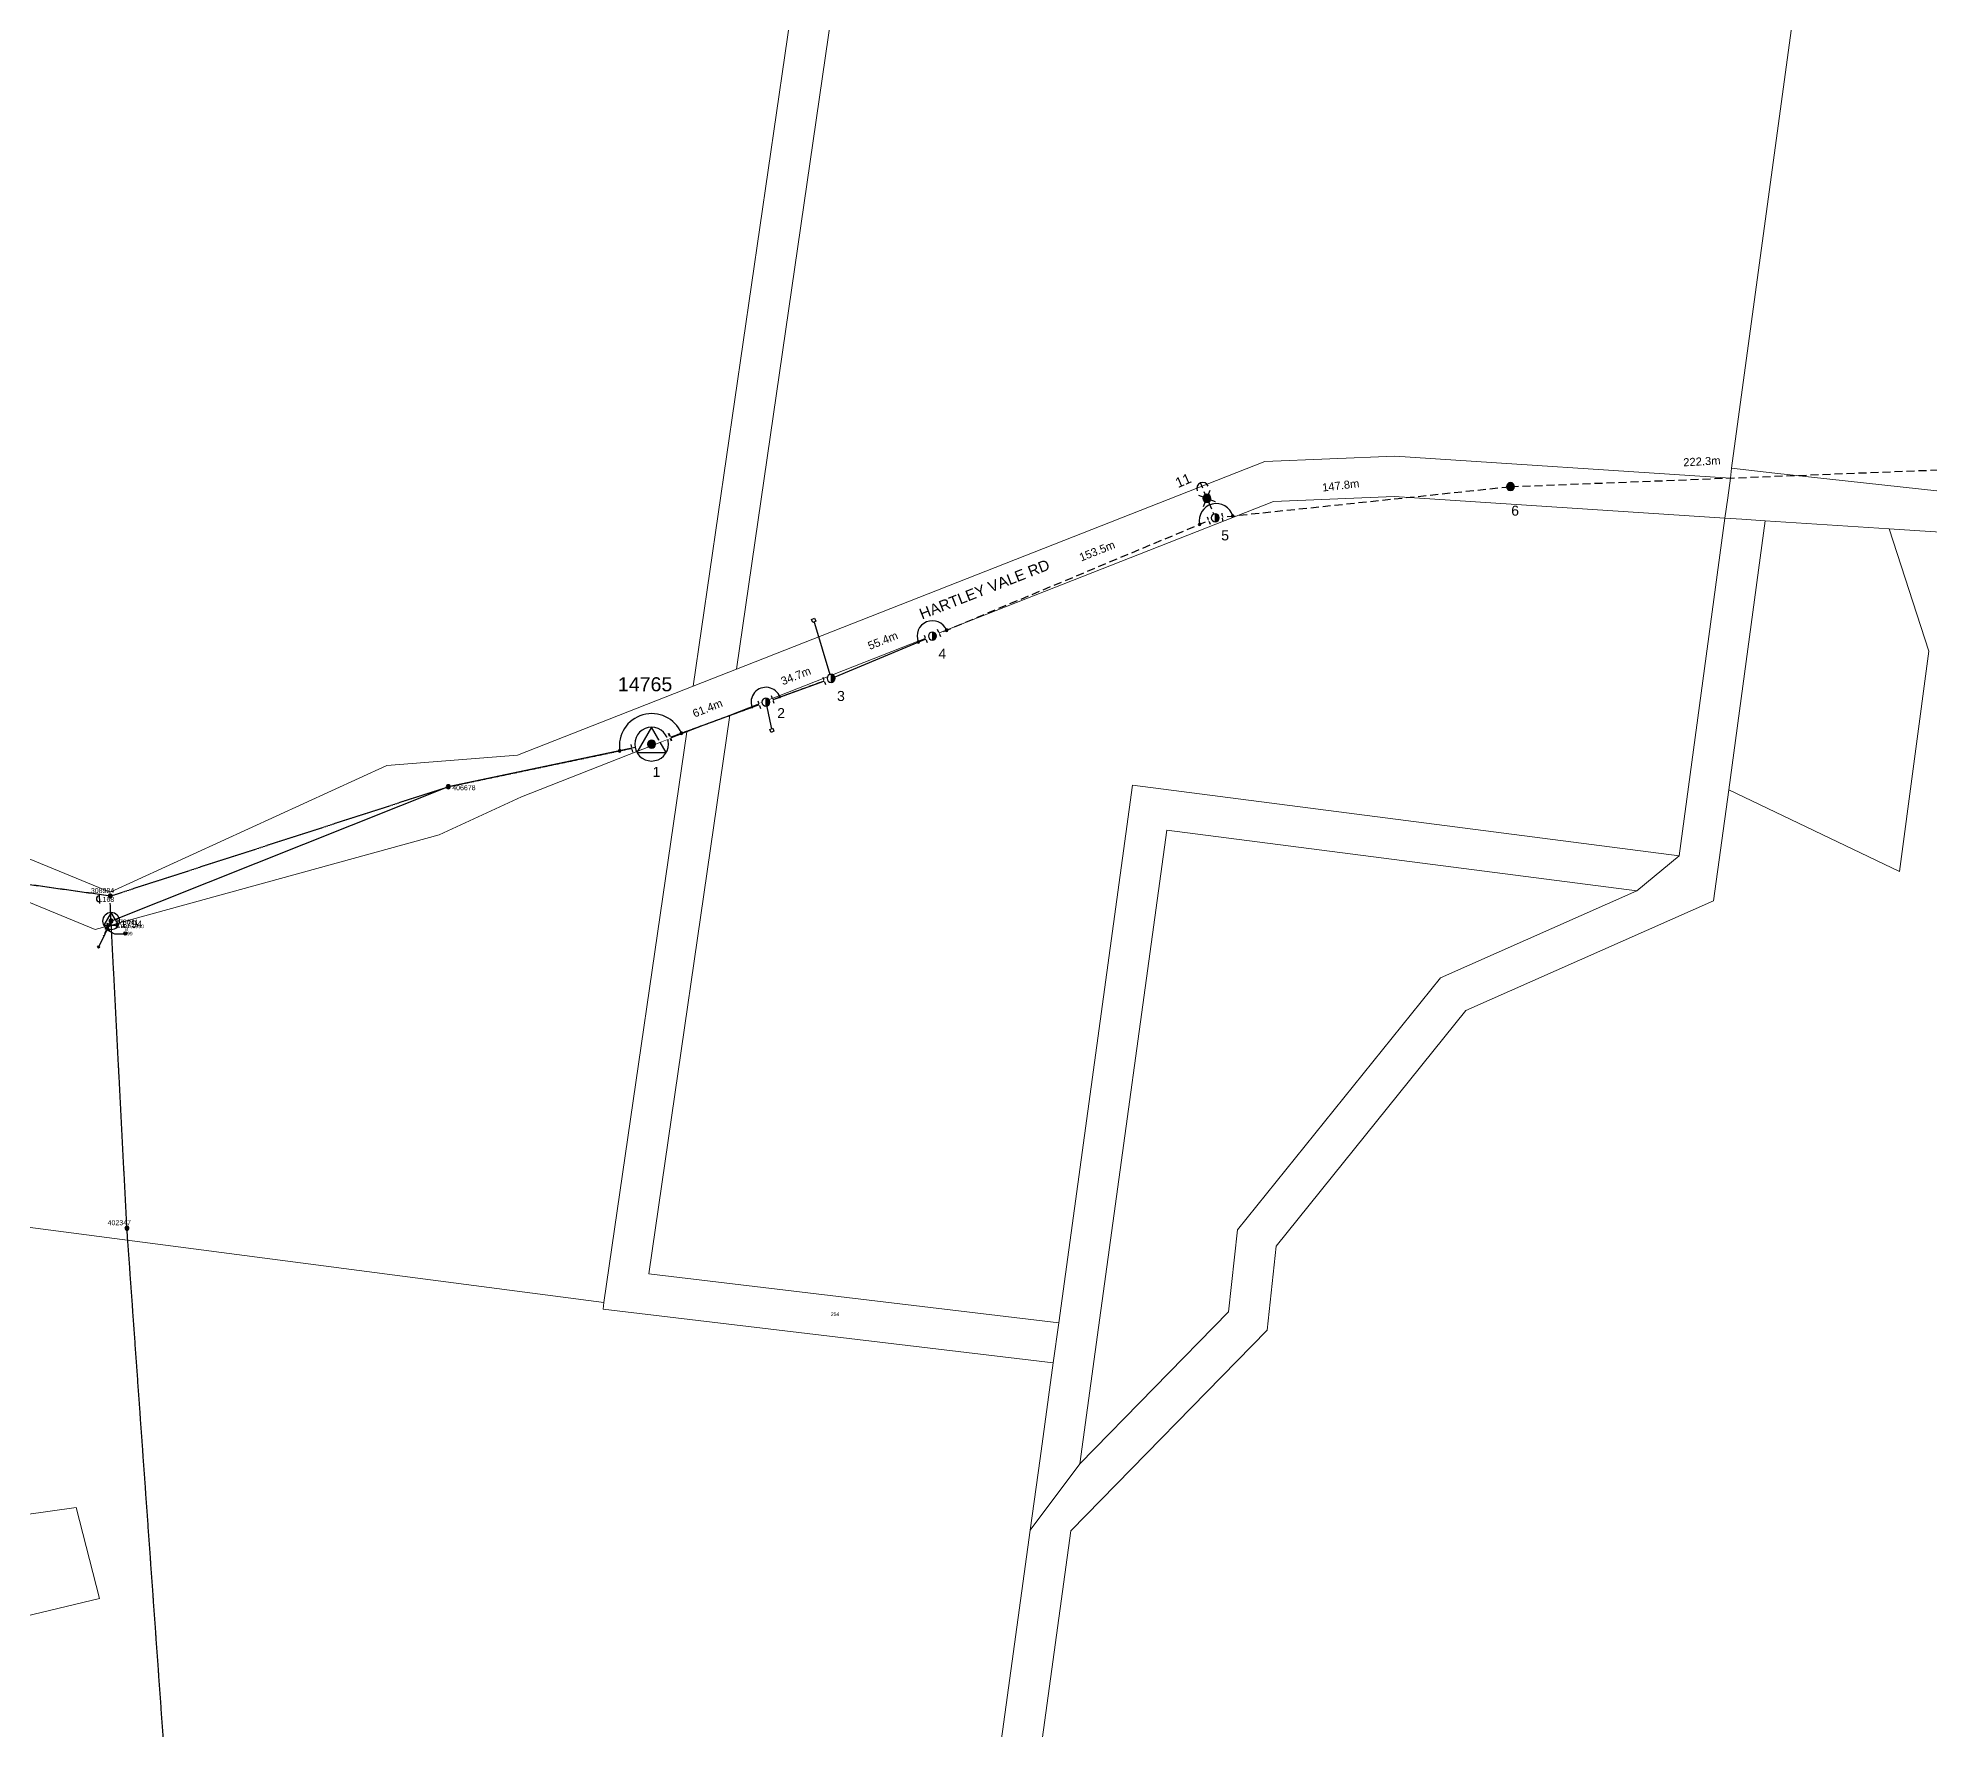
# Model space of a CAD drawing. Header units: metres. Extents: x 240179 to 248264, y 6282606 to 6287315.
# Drawn here: x 242179 to 243124, y 6285312 to 6286157 of the extents above; entities that cross this region are included whole.
import ezdxf
from ezdxf.enums import TextEntityAlignment as Align

# ---------------------------------------------------------------- set-up
doc = ezdxf.new("R2010")
doc.units = ezdxf.units.M
for name, pattern in [('Cable Exist OH', [1, 1, 0]), ('Cable Exist UG', [8.2, 4, -1.2, 1.8, -1.2]), ('Cable New OH', [6, 4, -2]), ('DASHED2', [9.525, 6.35, -3.175])]:
    doc.linetypes.add(name, pattern=pattern)
doc.layers.get('0').update_dxf_attribs({"color": 6})
for name, color, linetype, lineweight in [('Cadastre Land Parcels_SP_EXT', 9, 'Continuous', 5), ('Cadastre Road Names_SP_HV_LV_SL_EXT', 9, 'Continuous', 5), ('Cadastre Roads_SP_EXT', 9, 'Continuous', 5)]:
    doc.layers.add(name, color=color, linetype=linetype, lineweight=lineweight)
for name, color, linetype in [('Duct_SP_EXT', 7, 'Continuous'), ('Equip_LV_EXT', 7, 'Continuous'), ('Equip_SP_HV_EXT', 7, 'Continuous'), ('Mains_HV_EXT', 7, 'Continuous'), ('Mains_HV_NEW', 2, 'Continuous'), ('Mains_HV_New_A10', 2, 'Continuous'), ('Mains_HV_NEW_Hardwired', 2, 'Continuous'), ('Mains_LV_EXT', 7, 'Continuous'), ('Mains_LV_NEW', 2, 'Continuous'), ('Mains_LV_NEW_Hardwired', 2, 'Continuous'), ('Notes', 7, 'Continuous'), ('Notes_SP_MISC', 7, 'Continuous'), ('OH_Details_SP_MISC', 7, 'Continuous'), ('Services_SP_EXT', 7, 'Continuous'), ('Sub_SP_TR_HV_LV_EXT', 7, 'Continuous'), ('SupportsOH_SP_MISC', 7, 'Continuous'), ('SupportsOH_SP_TR_HV_LV_SL_EXT', 7, 'Continuous'), ('SupportsOH_SP_TR_HV_LV_SL_NEW', 2, 'Continuous'), ('SupportsUG_SP_LV_EXT', 7, 'Continuous'), ('Trench_SP_EXT', 7, 'Continuous')]:
    doc.layers.add(name, color=color, linetype=linetype)
doc.styles.add('POLE_LABEL', font='arial.ttf')
doc.styles.get("Standard").update_dxf_attribs({"font": 'arial.ttf'})
doc.linetypes.add('IECLCABS1', pattern='A,7,-0.5,["/",Standard,S=1.5,R=0,X=0.2,Y=-0.7],-1.8', length=9.3)

# ---------------------------------------------------------------- blocks, each defined once
blk = doc.blocks.new('SUB_POLE_EXT')
blk.add_wipeout([(0, 4.22), (0.42, 4.2), (0.83, 4.14), (1.21, 4.05), (1.62, 3.9), (1.99, 3.72), (2.35, 3.51), (2.68, 3.26), (2.99, 2.99), (3.28, 2.66), (3.52, 2.34), (3.76, 1.92), (3.9, 1.62), (4.04, 1.23), (4.18, 0.63), (4.22, 0), (4.18, -0.61), (4.06, -1.15), (3.9, -1.62), (3.58, -2.24), (3.22, -2.73), (2.97, -3.01), (2.68, -3.26), (2.36, -3.5), (2, -3.72), (1.64, -3.89), (1.25, -4.03), (0.82, -4.14), (0.42, -4.2), (0, -4.22), (-0.41, -4.2), (-0.8, -4.15), (-1.21, -4.05), (-1.62, -3.9), (-1.99, -3.73), (-2.35, -3.51), (-2.68, -3.26), (-2.96, -3.02), (-3.23, -2.72), (-3.51, -2.35), (-3.71, -2.01), (-3.91, -1.6), (-4.05, -1.21), (-4.16, -0.76), (-4.22, -0.14), (-4.21, 0.39), (-4.14, 0.83), (-4.03, 1.27), (-3.9, 1.63), (-3.71, 2.02), (-3.5, 2.37), (-3.28, 2.67), (-2.99, 2.99), (-2.68, 3.27), (-2.33, 3.52), (-1.98, 3.73), (-1.63, 3.9), (-1.2, 4.05), (-0.78, 4.15), (-0.4, 4.21)])
blk.add_line((2.16, 0.48), (2.16, 0.48, 0))
blk.add_lwpolyline([(-4.22, 0, 1), (4.22, 0, 1)], format="xyb", close=True)
blk.add_lwpolyline([(2.14, 0.52), (0, 4.22), (-3.66, -2.11), (3.66, -2.11)], close=True)
for tag, height, flags, p in [('STREET_CODE', 0.2, 9, (1.5, 0)), ('ASSET_NUM', 3.5, 8, (2, 2)), ('CONSTRUCTED_VOLTAGE', 0.2, 9, (1.5, -0.2)), ('OPERATING_VOLTAGE', 0.2, 9, (1.5, -0.6)), ('OPERATED_BY', 0.2, 9, (1.5, -0.8)), ('ORIENTATION', 0.2, 9, (1.5, -1.2)), ('OWNED_BY', 0.2, 9, (1.5, -1.4)), ('SECONDARY_VOLTAGE', 0.2, 9, (1.5, -1.6)), ('STATE', 0.2, 9, (1.5, -1.8)), ('SUBSTATION_TYPE', 0.2, 9, (1.5, -2)), ('STREETNAME', 0.2, 9, (1.5, -2.8)), ('SUBURB', 0.2, 9, (1.5, -3)), ('Z', 0.2, 1, (1.5, -3.4)), ('NO_PHASES', 0.2, 9, (1.5, -0.4)), ('MAINTAINED_BY', 0.2, 9, (1.5, -1)), ('USAGE', 0.2, 9, (1.5, -2.2)), ('LEGEND', 0.2, 9, (1.5, -2.4)), ('LOCATION', 0.2, 9, (1.5, -2.6)), ('NOTES', 0.2, 9, (1.5, -3.2))]:
    blk.add_attdef(tag, text='', height=height, dxfattribs=dict(flags=flags)).set_placement(p, align=Align.MIDDLE_LEFT)
blk = doc.blocks.new('DUCT_EXT')
blk.add_circle((0, 0.8), 0.8)
at = {"flags": 1}
blk.add_attdef('Z', (0, 0), '', height=0.2, dxfattribs=at)
at = {"flags": 9}
for tag, p in [('DUCT_CODE', (0, 0)), ('XSECT_TYPE', (0, -0.2)), ('STATE', (0, -0.6)), ('FB_REFERENCE', (0, -0.4)), ('NOTES', (0, -0.8))]:
    blk.add_attdef(tag, text='', height=0.2, dxfattribs=at).set_placement(p, align=Align.MIDDLE_LEFT)
blk = doc.blocks.new('LV_OH_LINKS_DISTFUSE_EXT')
for p, q in [((0, 0), (0.96, 0)), ((3.84, 0), (4.8, 0))]:
    blk.add_line(p, q)
blk.add_lwpolyline([(3.84, -1.2), (3.84, 1.2), (0.96, -1.2), (0.96, 1.2)], close=True)
at = {"flags": 9}
for tag, p in [('ACTUAL_STATUS', (0, 0)), ('CONSTRUCTED_VOLTAGE', (0, -0.2)), ('OPERATING_VOLTAGE', (0, -0.6)), ('ORIENTATION', (0, -0.8)), ('OWNED_BY', (0, -1)), ('STATE', (0, -1.2)), ('SWITCH_TYPE', (0, -1.4)), ('NO_PHASES', (0, -0.4)), ('USAGE', (0, -1.6)), ('NOTES', (0, -1.8))]:
    blk.add_attdef(tag, text='', height=0.2, dxfattribs=at).set_placement(p, align=Align.MIDDLE_LEFT)
at = {"flags": 1}
blk.add_attdef('Z', (0, 0), '', height=0.2, dxfattribs=at)
blk = doc.blocks.new('CCP_EXT')
blk.add_wipeout([(0, 0.57), (0.57, 0), (0, -0.57), (-0.57, 0)])
blk.add_lwpolyline([(-0.57, 0), (0, 0.57), (0.57, 0), (0, -0.57), (-0.57, 0)])
at = {"flags": 1}
blk.add_attdef('Z', (0, 0), '', height=0.2, dxfattribs=at)
at = {"flags": 9}
for tag, p in [('CCP_TYPE', (0, 0)), ('CONSTRUCTED_VOLTAGE', (0, -0.2)), ('OPERATING_VOLTAGE', (0, -0.6)), ('ORIENTATION', (0, -0.8)), ('OWNED_BY', (0, -1)), ('STATE', (0, -1.8)), ('NO_PHASES', (0, -0.4)), ('USAGE', (0, -1.2)), ('LEGEND', (0, -1.4)), ('LIFE_SUPPORT', (0, -1.6)), ('NOTES', (0, -2))]:
    blk.add_attdef(tag, text='', height=0.2, dxfattribs=at).set_placement(p, align=Align.MIDDLE_LEFT)
blk = doc.blocks.new('POLE_EXT')
blk.add_hatch(color=256).paths.add_polyline_path([(-1, 0, 1), (1, 0, 1)])
blk.add_lwpolyline([(-1, 0, 1), (1, 0, 1)], format="xyb", close=True)
for tag, height, flags, p in [('pNumber', 2.5, 8, (-17.84, 2.07)), ('OWNED_BY', 0.2, 9, (1.35, -0.4)), ('SPECIAL_USE', 0.2, 9, (1.35, -0.8)), ('STATE', 0.2, 9, (1.35, -1)), ('cLV', 0.2, 9, (1.35, -1.4)), ('hDepth', 0.2, 9, (1.35, -1.6)), ('hDia', 0.2, 9, (1.35, -1.8)), ('cHV', 0.2, 9, (1.35, -2)), ('cLinedev', 0.2, 9, (1.35, -3.4)), ('pExisting', 0.2, 9, (1.35, -3.8)), ('pFooting', 0.2, 9, (1.35, -4.4)), ('pNew', 0.2, 9, (1.35, -4.6)), ('PARENT', 0.2, 9, (1.35, -0.6)), ('USAGE', 0.2, 9, (1.35, -1.2)), ('LBRACKET', 0.2, 9, (1.35, -2.2)), ('LExisting', 0.2, 9, (1.35, -2.4)), ('LANTNUMBER', 0.2, 9, (1.35, -2.6)), ('LOther', 0.2, 9, (1.35, -2.8)), ('LRemove', 0.2, 9, (1.35, -3)), ('LEGEND', 0.2, 9, (1.35, -3.2)), ('LOCATION', 0.2, 9, (1.35, -3.6)), ('PFNUMBER', 0.2, 9, (1.35, -4)), ('NEWPFNUMBER', 0.2, 9, (1.35, -4.2)), ('pRelocate', 0.2, 9, (1.35, -5)), ('pRemove', 0.2, 9, (1.35, -5.2)), ('pReplace', 0.2, 9, (1.35, -5.4)), ('pStay', 0.2, 9, (1.35, -5.6)), ('pType', 0.2, 9, (1.35, -5.8)), ('cspan', 0.2, 9, (1.35, -6)), ('STREETNAME', 0.2, 9, (1.35, -6.2)), ('SUBURB', 0.2, 9, (1.35, -6.4)), ('OPERATED_BY', 0.2, 9, (1.36, -7.01)), ('NOTES', 0.2, 9, (1.35, -6.6)), ('MAINTAINED_BY', 0.2, 9, (1.36, -6.81))]:
    blk.add_attdef(tag, text='', height=height, dxfattribs=dict(flags=flags)).set_placement(p, align=Align.MIDDLE_LEFT)
at = {"style": 'POLE_LABEL'}
for tag, height, flags, p in [('STRUCTURE_PLANT_NUMBER', 0.2, 9, (1.35, 0.03)), ('ASSET_NUM', 2.5, 8, (2, 2)), ('STREET_CODE', 0.2, 9, (1.35, -0.2))]:
    blk.add_attdef(tag, text='', height=height, dxfattribs=dict(at, flags=flags)).set_placement(p, align=Align.MIDDLE_LEFT)
at = {"flags": 1}
blk.add_attdef('Z', (1.35, -7.33), '', height=0.2, dxfattribs=at)
blk = doc.blocks.new('HV_USL_CLOSED_EXT')
blk.add_line((2.4, 5.5), (-2.4, 5.5))
blk.add_lwpolyline([(1.44, 5.5, 0.414214), (0, 6.94, 0.414214), (-1.44, 5.5)], format="xyb")
for tag, height, flags, p in [('STREET_CODE', 0.2, 9, (1.5, 0)), ('ASSET_NUM', 2.5, 8, (2, 2)), ('ACTUAL_STATUS', 0.2, 9, (1.5, -0.2)), ('CONSTRUCTED_VOLTAGE', 0.2, 9, (1.5, -0.4)), ('OPERATING_VOLTAGE', 0.2, 9, (1.5, -0.8)), ('ORIENTATION', 0.2, 9, (1.5, -1)), ('OWNED_BY', 0.2, 9, (1.5, -1.2)), ('OPERATED_BY', 0.2, 9, (1.5, -1.4)), ('STATE', 0.2, 9, (1.5, -1.8)), ('SWITCH_TYPE', 0.2, 9, (1.5, -2)), ('STREETNAME', 0.2, 9, (1.5, -2.8)), ('SUBURB', 0.2, 9, (1.5, -3)), ('Z', 0.2, 1, (1.5, -3.6)), ('NO_PHASES', 0.2, 9, (1.5, -0.6)), ('MAINTAINED_BY', 0.2, 9, (1.5, -1.6)), ('USAGE', 0.2, 9, (1.5, -2.2)), ('LEGEND', 0.2, 9, (1.5, -2.4)), ('LOCATION', 0.2, 9, (1.5, -2.6)), ('NOTES', 0.2, 9, (1.5, -3.2)), ('LABEL_ALIGNMENT', 0.2, 9, (1.5, -3.4))]:
    blk.add_attdef(tag, text='', height=height, dxfattribs=dict(flags=flags)).set_placement(p, align=Align.MIDDLE_LEFT)
blk = doc.blocks.new('CABLE_LARGE_EXT')
h = blk.add_hatch(color=256)
edge = h.paths.add_edge_path()
edge.add_arc((0, 0.55), 0.55, 0, 360)
blk.add_circle((0, 0.55), 0.55)
at = {"flags": 1}
blk.add_attdef('Z', (0, 0), '', height=0.2, dxfattribs=at)
at = {"flags": 9}
for tag, p in [('COND_CODE', (0, 0)), ('STATE', (0, -0.4)), ('XSECT_SIZE', (0, -0.6)), ('FB_REFERENCE', (0, -0.2)), ('NOTES', (0, -0.8))]:
    blk.add_attdef(tag, text='', height=0.2, dxfattribs=at).set_placement(p, align=Align.MIDDLE_LEFT)
blk = doc.blocks.new('POLE_REPLACE_NEW')
for tag, flags, p in [('PFNUMBER', 9, (1.5, -3.6)), ('NEWPFNUMBER', 9, (1.5, -3.8)), ('pFooting', 9, (1.5, -4)), ('pNew', 9, (1.5, -4.2)), ('pRelocate', 9, (1.5, -4.6)), ('pRemove', 9, (1.5, -4.8)), ('cspan', 9, (1.5, -5.6)), ('SUBURB', 9, (1.5, -5.8)), ('STREETNAME', 9, (1.5, -6)), ('OPERATED_BY', 9, (1.5, -6.6)), ('Z', 1, (1.5, -7)), ('pReplace', 9, (1.5, -5)), ('pStay', 9, (1.5, -5.2)), ('pType', 9, (1.5, -5.4)), ('LOCATION', 9, (1.5, -6.2)), ('NOTES', 9, (1.5, -6.4)), ('MAINTAINED_BY', 9, (1.5, -6.8))]:
    blk.add_attdef(tag, text='', height=0.2, dxfattribs=dict(flags=flags)).set_placement(p, align=Align.MIDDLE_LEFT)
blk.add_wipeout([(0, 1), (-0.13, 0.99), (-0.25, 0.97), (-0.37, 0.93), (-0.48, 0.88), (-0.59, 0.81), (-0.68, 0.73), (-0.77, 0.64), (-0.84, 0.54), (-0.9, 0.43), (-0.95, 0.31), (-0.98, 0.19), (-1, 0.06), (-1, -0.06), (-0.98, -0.19), (-0.95, -0.31), (-0.9, -0.43), (-0.84, -0.54), (-0.77, -0.64), (-0.68, -0.73), (-0.59, -0.81), (-0.48, -0.88), (-0.37, -0.93), (-0.25, -0.97), (-0.13, -0.99), (0, -1), (0.13, -0.99), (0.25, -0.97), (0.37, -0.93), (0.48, -0.88), (0.59, -0.81), (0.68, -0.73), (0.77, -0.64), (0.84, -0.54), (0.9, -0.43), (0.95, -0.31), (0.98, -0.19), (1, -0.06), (1, 0.06), (0.98, 0.19), (0.95, 0.31), (0.9, 0.43), (0.84, 0.54), (0.77, 0.64), (0.68, 0.73), (0.59, 0.81), (0.48, 0.88), (0.37, 0.93), (0.25, 0.97), (0.13, 0.99)])
h = blk.add_hatch(color=256)
edge = h.paths.add_edge_path()
edge.add_arc((0, 0), 1, 270, 450)
edge.add_line((0, 1), (0, -1))
blk.add_lwpolyline([(0, 1), (0, -1)])
at = {"lineweight": -3}
blk.add_arc((0, 0), 1, 90, 270, dxfattribs=at)
blk.add_arc((0, 0), 1, 270, 90)
at = {"style": 'POLE_LABEL', "flags": 9}
blk.add_attdef('STRUCTURE_PLANT_NUMBER', text='', height=0.2, dxfattribs=at).set_placement((1.5, 0.24), align=Align.MIDDLE_LEFT)
for tag, height, flags, p in [('STREET_CODE', 0.2, 9, (1.5, 0)), ('ASSET_NUM', 2.5, 8, (2, 2)), ('OWNED_BY', 0.2, 9, (1.5, -0.2)), ('SPECIAL_USE', 0.2, 9, (1.5, -0.6)), ('STATE', 0.2, 9, (1.5, -0.8)), ('cLV', 0.2, 9, (1.5, -1.2)), ('cHV', 0.2, 9, (1.5, -1.8)), ('cLinedev', 0.2, 9, (1.5, -3.2)), ('PARENT', 0.2, 9, (1.5, -0.4)), ('USAGE', 0.2, 9, (1.5, -1)), ('hDepth', 0.2, 9, (1.5, -1.4)), ('hDia', 0.2, 9, (1.5, -1.6)), ('LBRACKET', 0.2, 9, (1.5, -2)), ('LExisting', 0.2, 9, (1.5, -2.2)), ('LANTNUMBER', 0.2, 9, (1.5, -2.4)), ('LOther', 0.2, 9, (1.5, -2.6)), ('LRemove', 0.2, 9, (1.5, -2.8)), ('LEGEND', 0.2, 9, (1.5, -3)), ('pExisting', 0.2, 9, (1.5, -3.4)), ('pNumber', 2, 8, (1.5, -4.4))]:
    blk.add_attdef(tag, text='', height=height, dxfattribs=dict(flags=flags)).set_placement(p, align=Align.MIDDLE_LEFT)
blk = doc.blocks.new('POLE_DEL')
h = blk.add_hatch(color=256)
edge = h.paths.add_edge_path()
edge.add_arc((0, 0), 1, 180, 360)
edge.add_arc((0, 0), 1, 0, 180)
for p, q in [((-1.58, 1.58), (1.58, -1.58)), ((-1.58, -1.58), (1.58, 1.58))]:
    blk.add_line(p, q)
blk.add_lwpolyline([(-1, 0, 1), (1, 0, 1)], format="xyb", close=True)
at = {"flags": 1}
blk.add_attdef('Z', (0, 0), '', height=0.2, dxfattribs=at)
for tag, height, flags, p in [('pNumber', 2.5, 8, (0, 2.07)), ('OWNED_BY', 0.2, 9, (0, -0.4)), ('SPECIAL_USE', 0.2, 9, (0, -0.6)), ('STATE', 0.2, 9, (0, -0.8)), ('cLV', 0.2, 9, (0, -1.2)), ('cHV', 0.2, 9, (0, -1.8)), ('cLinedev', 0.2, 9, (0, -3.2)), ('USAGE', 0.2, 9, (0, -1)), ('hDepth', 0.2, 9, (0, -1.4)), ('hDia', 0.2, 9, (0, -1.6)), ('LBRACKET', 0.2, 9, (0, -2)), ('LExisting', 0.2, 9, (0, -2.2)), ('LANTNUMBER', 0.2, 9, (0, -2.4)), ('LOther', 0.2, 9, (0, -2.6)), ('LRemove', 0.2, 9, (0, -2.8)), ('LEGEND', 0.2, 9, (0, -3)), ('pExisting', 0.2, 9, (0, -3.4)), ('PFNUMBER', 0.2, 9, (0, -3.6)), ('NEWPFNUMBER', 0.2, 9, (0, -3.8)), ('pFooting', 0.2, 9, (0, -4)), ('pNew', 0.2, 9, (0, -4.2)), ('pRelocate', 0.2, 9, (0, -4.6)), ('pRemove', 0.2, 9, (0, -4.8)), ('cspan', 0.2, 9, (0, -5.6)), ('SUBURB', 0.2, 9, (0, -5.8)), ('STREETNAME', 0.2, 9, (0, -6)), ('pReplace', 0.2, 9, (0, -5)), ('pStay', 0.2, 9, (0, -5.2)), ('pType', 0.2, 9, (0, -5.4)), ('LOCATION', 0.2, 9, (0, -6.2)), ('NOTES', 0.2, 9, (0, -6.4))]:
    blk.add_attdef(tag, text='', height=height, dxfattribs=dict(flags=flags)).set_placement(p, align=Align.MIDDLE_LEFT)
at = {"style": 'POLE_LABEL', "flags": 9}
blk.add_attdef('STREET_CODE', text='', height=0.2, dxfattribs=at).set_placement((0, -0.2), align=Align.MIDDLE_LEFT)
blk = doc.blocks.new('STAY_DEL')
at = {"linetype": 'DASHED2', "ltscale": 0.3}
blk.add_line((0, 0), (-7.17, 0), dxfattribs=at)
blk.add_arc((-5.67, 0), 1.5, 90, 270)
blk = doc.blocks.new('*U147')
blk.add_line((1, 4.89), (-1, 4.89))
at = {"flags": 1}
blk.add_attdef('Z', (0, 0), '', height=0.2, dxfattribs=at)
at = {"flags": 9}
for tag, p in [('CONNECTOR_TYPE', (0, 0)), ('CONSTRUCTED_VOLTAGE', (0, -0.2)), ('OPERATING_VOLTAGE', (0, -0.6)), ('ORIENTATION', (0, -0.8)), ('OWNED_BY', (0, -1)), ('STATE', (0, -1.2)), ('OPERATED_BY', (0, -2.01)), ('NO_PHASES', (0, -0.4)), ('USAGE', (0, -1.4)), ('NOTES', (0, -1.6)), ('MAINTAINED_BY', (0, -1.81))]:
    blk.add_attdef(tag, text='', height=0.2, dxfattribs=at).set_placement(p, align=Align.MIDDLE_LEFT)
blk.add_wipeout([(-0.25, 0), (-0.25, 4.89), (0.25, 4.9), (0.25, 0)])
blk = doc.blocks.new('*U146')
blk.add_line((1, 5.09), (-1, 5.09))
at = {"flags": 1}
blk.add_attdef('Z', (0, 0), '', height=0.2, dxfattribs=at)
at = {"flags": 9}
for tag, p in [('CONNECTOR_TYPE', (0, 0)), ('CONSTRUCTED_VOLTAGE', (0, -0.2)), ('OPERATING_VOLTAGE', (0, -0.6)), ('ORIENTATION', (0, -0.8)), ('OWNED_BY', (0, -1)), ('STATE', (0, -1.2)), ('OPERATED_BY', (0, -2.01)), ('NO_PHASES', (0, -0.4)), ('USAGE', (0, -1.4)), ('NOTES', (0, -1.6)), ('MAINTAINED_BY', (0, -1.81))]:
    blk.add_attdef(tag, text='', height=0.2, dxfattribs=at).set_placement(p, align=Align.MIDDLE_LEFT)
blk.add_wipeout([(-0.25, 0), (-0.25, 5.09), (0.25, 5.09), (0.25, 0)])
blk = doc.blocks.new('BOND POINT')
blk.add_hatch(color=256).paths.add_polyline_path([(-1, 0, 1), (1, 0, 1)])
blk.add_lwpolyline([(-1, 0, 1), (1, 0, 1)], format="xyb", close=True)
blk = doc.blocks.new('End Shackle_NEW')
blk.add_line((1, 1.81), (-1, 1.81))
at = {"flags": 1}
blk.add_attdef('Z', (0, 0), '', height=0.2, dxfattribs=at)
at = {"flags": 9}
for tag, p in [('CONNECTOR_TYPE', (0, 0)), ('CONSTRUCTED_VOLTAGE', (0, -0.2)), ('OPERATING_VOLTAGE', (0, -0.6)), ('ORIENTATION', (0, -0.8)), ('OWNED_BY', (0, -1)), ('STATE', (0, -1.2)), ('OPERATED_BY', (0, -2.01)), ('NO_PHASES', (0, -0.4)), ('USAGE', (0, -1.4)), ('NOTES', (0, -1.6)), ('MAINTAINED_BY', (0, -1.81))]:
    blk.add_attdef(tag, text='', height=0.2, dxfattribs=at).set_placement(p, align=Align.MIDDLE_LEFT)
blk.add_wipeout([(-0.25, 0), (-0.25, 1.81), (0.25, 1.82), (0.25, 0)])
blk = doc.blocks.new('*U145')
blk.add_line((1, 5.04), (-1, 5.04))
at = {"flags": 1}
blk.add_attdef('Z', (0, 0), '', height=0.2, dxfattribs=at)
at = {"flags": 9}
for tag, p in [('CONNECTOR_TYPE', (0, 0)), ('CONSTRUCTED_VOLTAGE', (0, -0.2)), ('OPERATING_VOLTAGE', (0, -0.6)), ('ORIENTATION', (0, -0.8)), ('OWNED_BY', (0, -1)), ('STATE', (0, -1.2)), ('OPERATED_BY', (0, -2.01)), ('NO_PHASES', (0, -0.4)), ('USAGE', (0, -1.4)), ('NOTES', (0, -1.6)), ('MAINTAINED_BY', (0, -1.81))]:
    blk.add_attdef(tag, text='', height=0.2, dxfattribs=at).set_placement(p, align=Align.MIDDLE_LEFT)
blk.add_wipeout([(-0.25, 0), (-0.25, 5.04), (0.25, 5.04), (0.25, 0)])

msp = doc.modelspace()

# ---------------------------------------------------------------- linework, layer by layer
at = {"layer": 'Cadastre Land Parcels_SP_EXT', "linetype": 'Continuous'}
for points in [[(243225.9, 6285988.72), (243370.3, 6286015.21), (243379.93, 6286093.28), (243382.67, 6286116.11), (243407.69, 6286321.01), (243493.5, 6287021.71), (243078.17, 6287075.79), (242967.85, 6286190.72), (242984.92, 6286188.41), (243057.69, 6286178.81), (243025.45, 6285941.62), (243047.08, 6285939.21), (243137.14, 6285929.4), (243225.9, 6285988.72)], [(242984.92, 6286188.41), (242983.33, 6286178.48), (242966.53, 6286180.76), (242584.71, 6286231.33), (242583.21, 6286221.4), (242528.12, 6285841.3), (242792.23, 6285944.94), (242857.04, 6285947.67), (243024.84, 6285936.72), (243025.45, 6285941.62), (243057.69, 6286178.81), (242984.92, 6286188.41)], [(243104.25, 6285911.32), (243042.23, 6285915.43), (243023.98, 6285780.97), (243109.36, 6285740.14), (243124.04, 6285850.21), (243104.25, 6285911.32)], [(242999.2, 6285748), (242726, 6285783.33), (242689.12, 6285514.61), (242686.4, 6285494.67), (242679.78, 6285446.87), (242674.89, 6285411), (242699.75, 6285444.18), (242709.08, 6285512.26), (242743.24, 6285760.81), (242978.01, 6285730.45), (242999.2, 6285748)], [(242773.94, 6285520.09), (242778.51, 6285561.06), (242879.99, 6285687.1), (242978.01, 6285730.46), (242743.24, 6285760.81), (242709.08, 6285512.25), (242699.75, 6285444.18), (242773.94, 6285520.09)], [(242109.02, 6285380.24), (242110.87, 6285353.2), (242209.67, 6285376.87), (242198.09, 6285422.38), (242107, 6285409.64), (242107.23, 6285406.31), (242109.02, 6285380.24)]]:
    msp.add_lwpolyline(points, close=True, dxfattribs=at)
for points in [[(243142.61, 6285908.9), (243104.25, 6285911.32), (243124.04, 6285850.21), (243109.36, 6285740.14), (243023.98, 6285780.97), (243016.44, 6285725.49), (242892.61, 6285670.67), (242797.87, 6285553.04), (242793.24, 6285510.95), (242695.16, 6285410.65), (242619.54, 6284860.28), (242859.6, 6284829.85), (242856.97, 6284809.92), (243047.78, 6284785.82), (243004.3, 6284461.76), (243202.46, 6284436.87), (243082.82, 6283683.2), (243467.02, 6283630.85)], [(241774.12, 6284817.75), (242575.46, 6284705.15), (242594.22, 6284840.96), (242597.94, 6284851.16), (242674.89, 6285411), (242679.78, 6285446.87), (242686.4, 6285494.66), (242461.39, 6285521.5), (242461.86, 6285524.84), (242461.86, 6285524.84), (241885.92, 6285600.12)], [(242107, 6285409.64), (242198.09, 6285422.38), (242209.67, 6285376.87), (242110.87, 6285353.2)]]:
    msp.add_lwpolyline(points, dxfattribs=at)
at = {"layer": 'Cadastre Roads_SP_EXT', "linetype": 'Continuous'}
msp.add_lwpolyline([(242607.13, 6284855.04), (242619.54, 6284860.28), (242695.16, 6285410.65), (242793.24, 6285510.95), (242797.87, 6285553.04), (242892.61, 6285670.68), (243016.44, 6285725.49), (243023.98, 6285780.97), (243042.23, 6285915.43), (243030.5, 6285916.22), (243022.11, 6285916.78), (242999.2, 6285748), (242978.01, 6285730.45), (242879.99, 6285687.1), (242778.51, 6285561.06), (242773.94, 6285520.09), (242699.75, 6285444.18), (242674.89, 6285411), (242597.94, 6284851.16), (242607.13, 6284855.04)], close=True, dxfattribs=at)
at = {"layer": 'Mains_HV_EXT', "linetype": 'Cable Exist OH'}
for points in [[(242215.06, 6285727.89), (242157.66, 6285735.96), (242077.86, 6285768.97), (241889.16, 6285881.73)], [(242215.06, 6285727.89), (242384.03, 6285782.51), (242485.65, 6285803.81)], [(242215.08, 6285726.73), (242215.06, 6285727.89)]]:
    msp.add_lwpolyline(points, dxfattribs=at)
at = {"layer": 'Mains_HV_New_A10', "linetype": 'Cable New OH'}
for points in [[(242767.36, 6285916.9), (242914.93, 6285932.47), (243136.15, 6285941.13)], [(242626.02, 6285857.8), (242767.36, 6285916.9)]]:
    msp.add_lwpolyline(points, dxfattribs=at)
at = {"layer": 'Mains_HV_New_A10', "linetype": 'IECLCABS1'}
msp.add_lwpolyline([(242485.65, 6285803.81), (242542.79, 6285824.79), (242575.35, 6285836.67), (242626.02, 6285857.8)], dxfattribs=at)
at = {"layer": 'Mains_HV_NEW_Hardwired', "linetype": 'Continuous'}
for centre, radius, start, end in [((242767.9, 6285915.48), 8.53, 15.89982, 192.4763), ((242626.02, 6285857.8), 7.66, 22.69073, 202.64068)]:
    msp.add_arc(centre, radius, start, end, dxfattribs=at).dxf.unprotected_set("ltscale", 0)
at = {"layer": 'Mains_LV_EXT', "linetype": 'Cable Exist OH'}
msp.add_lwpolyline([(242542.79, 6285824.79), (242575.35, 6285836.67)], dxfattribs=at)
at = {"layer": 'Mains_LV_EXT', "linetype": 'Continuous'}
msp.add_lwpolyline([(242540.9, 6285824.13), (242542.79, 6285824.79), (242544.66, 6285825.48)], dxfattribs=at)
at = {"layer": 'Mains_LV_NEW_Hardwired', "linetype": 'Continuous'}
msp.add_arc((242542.79, 6285824.79), 7.4, 20.03635, 200.10763, dxfattribs=at).dxf.unprotected_set("ltscale", 0)
at = {"layer": 'Notes_SP_MISC'}
msp.add_line((242766.15, 6285919.74), (242767.36, 6285916.9), dxfattribs=at)
at = {"layer": 'Services_SP_EXT'}
for points in [[(242575.38, 6285836.68), (242566.68, 6285865.7)], [(242542.8, 6285824.8), (242545.76, 6285810.66)]]:
    msp.add_lwpolyline(points, dxfattribs=at)

# ---------------------------------------------------------------- block references
at = {"layer": 'Mains_HV_NEW_Hardwired', "linetype": 'Continuous'}
for p, xscale, yscale, zscale in [((242759.58, 6285913.64), 0.6, 0.6, 0.6), ((242776.1, 6285917.82), 0.6, 0.6, 0.6), ((242618.95, 6285854.85), 0.6, 0.6, 0.6), ((242633.09, 6285860.76), 0.6299999999999999, 0.6299999999999999, 0.6299999999999999)]:
    msp.add_blockref('BOND POINT', p, dxfattribs=dict(at, xscale=xscale, yscale=yscale, zscale=zscale)).dxf.unprotected_set("ltscale", 0)
at = {"layer": 'Mains_LV_NEW_Hardwired', "linetype": 'Continuous', "xscale": 0.3, "yscale": 0.3, "zscale": 0.3}
for p in [(242549.73, 6285827.32), (242535.84, 6285822.25)]:
    msp.add_blockref('BOND POINT', p, dxfattribs=at).dxf.unprotected_set("ltscale", 0)
at = {"layer": 'Sub_SP_TR_HV_LV_EXT'}
ref = msp.add_blockref('SUB_POLE_EXT', (242215.51, 6285715.41), dxfattribs=at)
ref.add_attrib('ASSET_NUM', '21794', dxfattribs={"layer": '0', "height": 3.5}).set_placement((242217.51, 6285715.66), align=Align.TOP_LEFT)
at = {"layer": 'SupportsOH_SP_MISC', "color": 0, "xscale": 2, "yscale": 2, "zscale": 2, "rotation": 293.1995768437619}
msp.add_blockref('STAY_DEL', (242765.6, 6285921.16), dxfattribs=at)
at = {"layer": 'SupportsOH_SP_TR_HV_LV_SL_EXT'}
ref = msp.add_blockref('POLE_EXT', (242914.93, 6285932.47), dxfattribs=dict(at, xscale=2, yscale=2, zscale=2))
ref.add_attrib('PNUMBER', '6', (242915.29, 6285917.96), dxfattribs={"layer": '0', "height": 5})
ref = msp.add_blockref('POLE_EXT', (242384.03, 6285782.51), dxfattribs=at)
ref.add_attrib('ASSET_NUM', '406678', dxfattribs={"layer": '0', "height": 2.5, "style": 'POLE_LABEL'}).set_placement((242386.03, 6285783.26), align=Align.TOP_LEFT)
ref = msp.add_blockref('POLE_EXT', (242215.06, 6285727.89), dxfattribs=at)
ref.add_attrib('ASSET_NUM', '308984', dxfattribs={"layer": '0', "height": 2.5, "style": 'POLE_LABEL'}).set_placement((242217.06, 6285728.64), align=Align.BOTTOM_RIGHT)
ref = msp.add_blockref('POLE_EXT', (242223.44, 6285561.94), dxfattribs=at)
ref.add_attrib('ASSET_NUM', '402347', dxfattribs={"layer": '0', "height": 2.5, "style": 'POLE_LABEL'}).set_placement((242225.45, 6285562.69), align=Align.BOTTOM_RIGHT)

# ---------------------------------------------------------------- texts
at = {"layer": 'Cadastre Land Parcels_SP_EXT'}
msp.add_text('254', height=1.8, dxfattribs=at).set_placement((242575.26, 6285518.07))
at = {"layer": 'Cadastre Road Names_SP_HV_LV_SL_EXT', "color": 4}
msp.add_text('HARTLEY VALE RD', height=5.4, rotation=21.42318, dxfattribs=at).set_placement((242620.8, 6285866.04))
at = {"layer": 'Notes', "char_height": 4, "attachment_point": 1}
for s, insert, rotation in [('222.3m', (243001.17, 6285946.58), 3.15402), ('147.8m', (242820.57, 6285933.96), 6.85175), ('153.5m', (242698.91, 6285898.75), 21.59698), ('55.4m', (242593.25, 6285854.57), 21.59698), ('34.7m', (242549.77, 6285836.9), 21.59698), ('61.4m', (242505.66, 6285820.76), 21.59698)]:
    msp.add_mtext_dynamic_manual_height_columns(s, width=28.9527, gutter_width=4, heights=[0], dxfattribs=dict(at, insert=insert, rotation=rotation))

# ---------------------------------------------------------------- next in the draw order: linework, layer by layer
at = {"layer": 'Duct_SP_EXT'}
msp.add_lwpolyline([(242221.89, 6285708.88), (242217.4, 6285708.88), (242213.41, 6285711.01)], dxfattribs=at)
at = {"layer": 'Mains_HV_EXT', "linetype": 'Cable Exist OH'}
for points in [[(242215.51, 6285715.41), (242215.08, 6285724.36)], [(242283.35, 6284722.08), (242223.44, 6285561.94), (242215.51, 6285715.41)]]:
    msp.add_lwpolyline(points, dxfattribs=at)
at = {"layer": 'Trench_SP_EXT', "linetype": 'Cable Exist UG'}
msp.add_lwpolyline([(242215.51, 6285715.41), (242211.55, 6285707.88)], dxfattribs=at)

# ---------------------------------------------------------------- next in the draw order: block references
at = {"layer": 'Duct_SP_EXT'}
for name in ['DUCT_EXT', 'CABLE_LARGE_EXT']:
    msp.add_blockref(name, (242222.62, 6285708.42), dxfattribs=at)
at = {"layer": 'Equip_LV_EXT', "rotation": 246.3057835110514}
msp.add_blockref('LV_OH_LINKS_DISTFUSE_EXT', (242215.1, 6285714.71), dxfattribs=at)
at = {"layer": 'Equip_SP_HV_EXT'}
ref = msp.add_blockref('HV_USL_CLOSED_EXT', (242215.08, 6285726.73), dxfattribs=dict(at, rotation=91.73606736917843))
ref.add_attrib('ASSET_NUM', 'L168', dxfattribs={"layer": '0', "height": 2.5}).set_placement((242217.08, 6285727.48), align=Align.TOP_RIGHT)
at = {"layer": 'Mains_HV_NEW', "xscale": 2, "yscale": 2, "zscale": 2, "rotation": 290.1661796032403}
msp.add_blockref('*U147', (242485.65, 6285803.81), dxfattribs=at).dxf.unprotected_set("ltscale", 0)
at = {"layer": 'SupportsOH_SP_TR_HV_LV_SL_EXT'}
ref = msp.add_blockref('POLE_EXT', (242215.51, 6285715.41), dxfattribs=at)
ref.add_attrib('ASSET_NUM', '273041', dxfattribs={"layer": '0', "height": 2.5, "style": 'POLE_LABEL'}).set_placement((242217.51, 6285716.16), align=Align.TOP_LEFT)

# ---------------------------------------------------------------- next in the draw order: texts
at = {"layer": 'Duct_SP_EXT'}
for s, p in [('FB265950', (242220.3, 6285711.85)), ('B', (242222.35, 6285710.45)), ('T99', (242221.92, 6285708.22))]:
    msp.add_text(s, height=1.8, dxfattribs=at).set_placement(p)

# ---------------------------------------------------------------- next in the draw order: block references
at = {"layer": 'Mains_HV_NEW', "xscale": 2, "yscale": 2, "zscale": 2, "rotation": 101.8350611748166}
msp.add_blockref('*U146', (242485.65, 6285803.81), dxfattribs=at).dxf.unprotected_set("ltscale", 0)

# ---------------------------------------------------------------- next in the draw order: block references
at = {"layer": 'Sub_SP_TR_HV_LV_EXT'}
ref = msp.add_blockref('SUB_POLE_EXT', (242485.65, 6285803.81), dxfattribs=dict(at, xscale=2, yscale=2, zscale=2))
ref.add_attrib('ASSET_NUM', '14765', dxfattribs={"layer": '0', "height": 7}).set_placement((242482.4, 6285828.12), align=Align.BOTTOM_CENTER)

# ---------------------------------------------------------------- next in the draw order: linework, layer by layer
at = {"layer": 'Cadastre Land Parcels_SP_EXT', "linetype": 'Continuous'}
msp.add_lwpolyline([(242075.26, 6287040.41), (241918.59, 6285884.02), (241921.13, 6285882.65), (242080.19, 6285785.24), (242214.97, 6285729.8), (242353.27, 6285793.11), (242418.66, 6285798.3), (242506.51, 6285832.84), (242564.73, 6286233.97)], dxfattribs=at)
for points in [[(243022.11, 6285916.78), (242856.83, 6285927.46), (242796.48, 6285924.96), (242524.74, 6285818.35), (242484.26, 6285539.09), (242689.12, 6285514.61), (242726, 6285783.33), (242999.2, 6285748), (243022.11, 6285916.78)], [(242071.1, 6285767.34), (241915.63, 6285862.41), (241910.44, 6285865.6), (241900.9, 6285826.05), (241898.74, 6285799.24), (241851.8, 6285605.28), (241851.63, 6285604.5), (241807.51, 6285458.02), (241784.98, 6285420.44), (241859.58, 6285411.76), (241885.92, 6285600.12), (242461.86, 6285524.84), (242503.22, 6285809.89), (242420.61, 6285777.49), (242379.48, 6285758.4), (242207.48, 6285711.17), (242071.1, 6285767.34)], [(242686.4, 6285494.67), (242689.12, 6285514.61), (242484.26, 6285539.09), (242524.74, 6285818.35), (242503.22, 6285809.89), (242461.86, 6285524.84), (242461.39, 6285521.5), (242686.4, 6285494.67)]]:
    msp.add_lwpolyline(points, close=True, dxfattribs=at)
at = {"layer": 'Cadastre Roads_SP_EXT', "linetype": 'Continuous'}
msp.add_lwpolyline([(242071.1, 6285767.34), (242207.48, 6285711.17), (242379.48, 6285758.4), (242420.61, 6285777.49), (242503.22, 6285809.89), (242524.74, 6285818.35), (242796.48, 6285924.96), (242856.83, 6285927.46), (243022.11, 6285916.78), (243023.48, 6285926.81), (243024.83, 6285936.72), (243024.83, 6285936.72), (242857.04, 6285947.67), (242792.23, 6285944.94), (242528.12, 6285841.3), (242515.68, 6285836.43), (242506.51, 6285832.84), (242418.66, 6285798.3), (242353.27, 6285793.11), (242214.97, 6285729.8), (242080.19, 6285785.24)], dxfattribs=at)
at = {"layer": 'Mains_HV_NEW_Hardwired', "linetype": 'Continuous'}
msp.add_arc((242485.71, 6285802.87), 16.17, 23.34814, 188.54952, dxfattribs=at).dxf.unprotected_set("ltscale", 0)
at = {"layer": 'OH_Details_SP_MISC', "color": 7, "linetype": 'Continuous', "flags": 128}
msp.add_lwpolyline([(242477.39, 6285802.08), (242384.03, 6285782.51), (242215.51, 6285715.41)], dxfattribs=at)

# ---------------------------------------------------------------- next in the draw order: block references
at = {"layer": 'Mains_HV_NEW_Hardwired', "linetype": 'Continuous', "xscale": 0.6299999999999999, "yscale": 0.6299999999999999, "zscale": 0.6299999999999999}
for p in [(242500.56, 6285809.28), (242469.72, 6285800.47)]:
    msp.add_blockref('BOND POINT', p, dxfattribs=at).dxf.unprotected_set("ltscale", 0)

# ---------------------------------------------------------------- next in the draw order: block references
at = {"layer": 'Mains_HV_NEW', "xscale": 2, "yscale": 2, "zscale": 2}
for p, rotation in [((242767.36, 6285916.9), 112.6907303132894), ((242626.02, 6285857.8), 292.6907303132895)]:
    msp.add_blockref('End Shackle_NEW', p, dxfattribs=dict(at, rotation=rotation)).dxf.unprotected_set("ltscale", 0)
at = {"layer": 'Mains_LV_NEW', "xscale": 2, "yscale": 2, "zscale": 2, "rotation": 110.0363782256439}
msp.add_blockref('End Shackle_NEW', (242575.35, 6285836.67), dxfattribs=at).dxf.unprotected_set("ltscale", 0)
at = {"layer": 'Services_SP_EXT', "xscale": 2, "yscale": 2, "zscale": 2}
for p, rotation in [((242566.68, 6285865.7), 338.2735803972932), ((242545.76, 6285810.66), 339.0387987511743)]:
    msp.add_blockref('CCP_EXT', p, dxfattribs=dict(at, rotation=rotation))
at = {"layer": 'Services_SP_EXT', "rotation": 4.635463516295174}
msp.add_blockref('CCP_EXT', (242209.25, 6285702.39), dxfattribs=at)

# ---------------------------------------------------------------- next in the draw order: linework, layer by layer
at = {"layer": 'Mains_LV_EXT', "linetype": 'Cable Exist OH'}
msp.add_lwpolyline([(242485.65, 6285803.81), (242542.79, 6285824.79)], dxfattribs=at)
at = {"layer": 'Services_SP_EXT'}
msp.add_lwpolyline([(242215.51, 6285715.41), (242209.25, 6285702.39)], dxfattribs=at)

# ---------------------------------------------------------------- next in the draw order: block references
at = {"layer": 'Mains_HV_NEW', "xscale": 2, "yscale": 2, "zscale": 2}
for p, rotation in [((242767.36, 6285916.9), 276.0225396069916), ((242626.02, 6285857.8), 112.6406759364709)]:
    msp.add_blockref('End Shackle_NEW', p, dxfattribs=dict(at, rotation=rotation)).dxf.unprotected_set("ltscale", 0)
at = {"layer": 'SupportsOH_SP_TR_HV_LV_SL_NEW'}
ref = msp.add_blockref('POLE_REPLACE_NEW', (242575.35, 6285836.67), dxfattribs=dict(at, xscale=2, yscale=2, zscale=2))
ref.add_attrib('pNumber', '3', dxfattribs={"layer": '0', "height": 5}).set_placement((242578.35, 6285827.87), align=Align.MIDDLE_LEFT)

# ---------------------------------------------------------------- next in the draw order: block references
at = {"layer": 'Mains_LV_NEW', "xscale": 2, "yscale": 2, "zscale": 2}
for name, p, rotation in [('End Shackle_NEW', (242542.79, 6285824.79), 290.0363484257367), ('*U145', (242485.65, 6285803.81), 290.1661796032403)]:
    msp.add_blockref(name, p, dxfattribs=dict(at, rotation=rotation)).dxf.unprotected_set("ltscale", 0)
at = {"layer": 'SupportsOH_SP_TR_HV_LV_SL_NEW'}
ref = msp.add_blockref('POLE_REPLACE_NEW', (242626.02, 6285857.8), dxfattribs=dict(at, xscale=2, yscale=2, zscale=2))
ref.add_attrib('pNumber', '4', dxfattribs={"layer": '0', "height": 5}).set_placement((242629.02, 6285849), align=Align.MIDDLE_LEFT)
at = {"layer": 'SupportsUG_SP_LV_EXT'}
ref = msp.add_blockref('POLE_DEL', (242763.22, 6285926.62), dxfattribs=dict(at, xscale=2, yscale=2, zscale=2, rotation=23.1995768432792))
ref.add_attrib('pNumber', '11', dxfattribs={"layer": '0', "height": 5, "rotation": 23.19958}).set_placement((242747.75, 6285933.99), align=Align.MIDDLE_LEFT)

# ---------------------------------------------------------------- next in the draw order: block references
at = {"layer": 'Mains_LV_NEW', "xscale": 2, "yscale": 2, "zscale": 2, "rotation": 110.1076318837997}
msp.add_blockref('End Shackle_NEW', (242542.79, 6285824.79), dxfattribs=at).dxf.unprotected_set("ltscale", 0)
at = {"layer": 'SupportsOH_SP_TR_HV_LV_SL_EXT'}
ref = msp.add_blockref('POLE_EXT', (242485.65, 6285803.81), dxfattribs=dict(at, xscale=2, yscale=2, zscale=2))
ref.add_attrib('PNUMBER', '1', (242486.11, 6285787.42), dxfattribs={"layer": '0', "height": 5})
at = {"layer": 'SupportsOH_SP_TR_HV_LV_SL_NEW'}
ref = msp.add_blockref('POLE_REPLACE_NEW', (242767.36, 6285916.9), dxfattribs=dict(at, xscale=2, yscale=2, zscale=2))
ref.add_attrib('pNumber', '5', dxfattribs={"layer": '0', "height": 5}).set_placement((242770.36, 6285908.1), align=Align.MIDDLE_LEFT)

# ---------------------------------------------------------------- next in the draw order: block references
ref = msp.add_blockref('POLE_REPLACE_NEW', (242542.79, 6285824.79), dxfattribs=dict(at, xscale=2, yscale=2, zscale=2))
ref.add_attrib('pNumber', '2', dxfattribs={"layer": '0', "height": 5}).set_placement((242548.43, 6285819.29), align=Align.MIDDLE_LEFT)

doc.saveas('drawing.dxf')
